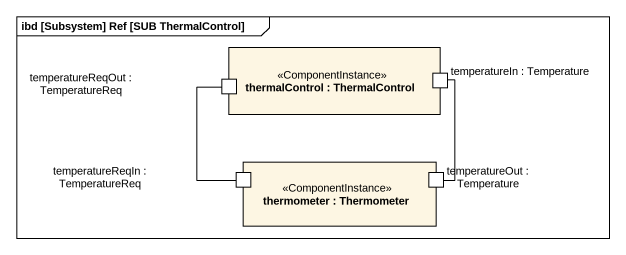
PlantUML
@startuml
mainframe ibd [Subsystem] Ref [SUB ThermalControl]
rectangle "thermalControl : ThermalControl" as thermalControl <<ComponentInstance>> {
  port "temperatureReqOut : TemperatureReq" as temperatureReqOut
  port "temperatureIn : Temperature" as temperatureIn_Temperature
}
rectangle "thermometer : Thermometer" as thermometer <<ComponentInstance>> {
  port "temperatureReqIn : TemperatureReq" as temperatureReqIn
  port "temperatureOut : Temperature" as temperatureOut_Temperature
}
temperatureReqOut -- temperatureReqIn
temperatureOut_Temperature -up- temperatureIn_Temperature
@enduml
